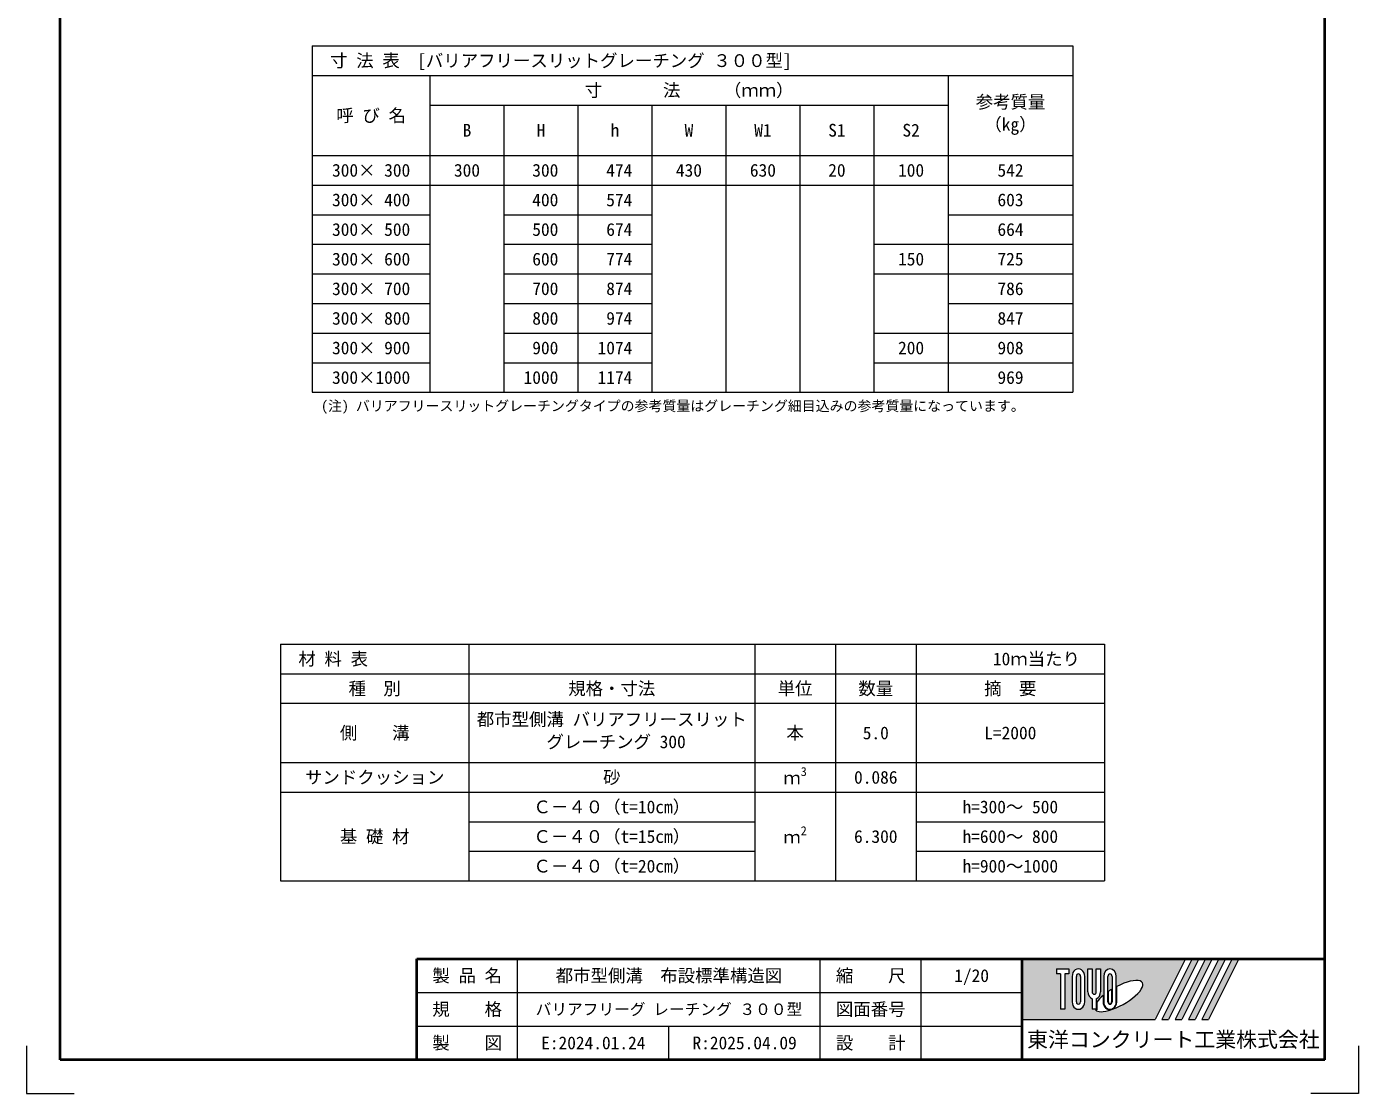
# Model space of a CAD drawing. Units: millimetres at full size, sheet at 1:20; details may follow other scales. Extents: x -285 to 21875, y 5903 to 11843.
# Drawn here: x 9015 to 12975, y 6023 to 9194 of the extents above; entities that cross this region are included whole.
import ezdxf
from ezdxf.enums import TextEntityAlignment as Align

# ---------------------------------------------------------------- set-up
doc = ezdxf.new("R2010")
doc.units = ezdxf.units.MM
doc.header["$LTSCALE"] = 20
for name, color, linetype, lineweight in [('Defpoints_2', 8, 'Continuous', 0), ('図枠', 7, 'Continuous', 5), ('寸法・材料表', 7, 'Continuous', 13)]:
    doc.layers.add(name, color=color, linetype=linetype, lineweight=lineweight)
doc.styles.add('ＭＳ ゴシック', font='')
doc.styles.get('ＭＳ ゴシック').set_extended_font_data('MS Gothic')

msp = doc.modelspace()

# ---------------------------------------------------------------- hatches: boundary and pattern name
at = {"layer": '図枠'}
h = msp.add_hatch(color=256, dxfattribs=at)
h.paths.add_polyline_path([(11974.97, 6423.12), (11974.97, 6243.12), (12370.97, 6243.12), (12460.97, 6423.12)])
edge = h.paths.add_edge_path(flags=16)
edge.add_ellipse((12262.49, 6312.32), major_axis=(70.52378, 39.47493), ratio=0.3471473354720696, start_angle=-144.31121600980987, end_angle=72.18990336618651, ccw=False)
edge.add_ellipse((12236.38, 6295.28), major_axis=(-0, 24), ratio=0.8463541666666666, start_angle=-160.70345628560196, end_angle=-90.00000000005197)
edge.add_line((12256.69, 6295.28), (12256.69, 6341.03))
edge = h.paths.add_edge_path(flags=16)
edge.add_ellipse((12236.38, 6370.97), major_axis=(-0, 22.15385), ratio=0.8463541725441261, start_angle=-90.00000000000358, end_angle=89.99999999999596, ccw=False)
edge.add_line((12255.13, 6370.97), (12255.13, 6295.28))
edge.add_ellipse((12236.38, 6295.28), major_axis=(0, 22.15385), ratio=0.8463541725441261, start_angle=90.00000000002336, end_angle=-89.99999999997635, ccw=False)
edge.add_line((12217.63, 6295.28), (12217.63, 6370.97))
edge = h.paths.add_edge_path(flags=16)
edge.add_line((12242.63, 6370.97), (12242.63, 6295.28))
edge.add_ellipse((12236.38, 6295.28), major_axis=(-0, 7.38462), ratio=0.8463542107476151, start_angle=89.9999999999659, end_angle=-90.00000000003433, ccw=False)
edge.add_line((12230.13, 6295.28), (12230.13, 6370.97))
edge.add_ellipse((12236.38, 6370.97), major_axis=(-0, 7.38462), ratio=0.8463542107476151, start_angle=-90.00000000005912, end_angle=89.99999999994031, ccw=False)
edge = h.paths.add_edge_path(flags=16)
edge.add_line((12241.06, 6332.28), (12241.06, 6295.28))
edge.add_ellipse((12236.38, 6295.28), major_axis=(0, 5.53846), ratio=0.8463540961371586, start_angle=90.00000000016166, end_angle=-89.99999999983817, ccw=False)
edge.add_line((12231.69, 6295.28), (12231.69, 6326.22))
edge.add_ellipse((12262.49, 6312.32), major_axis=(70.52378, 39.47493), ratio=0.34714733547206955, start_angle=107.79174171422744, end_angle=126.4713187137146, ccw=False)
edge = h.paths.add_edge_path(flags=16)
edge.add_line((12208.25, 6393.12), (12208.25, 6325.28))
edge.add_ellipse((12189.5, 6325.28), major_axis=(0, 22.15385), ratio=0.8463541725441261, start_angle=-163.34116638239982, end_angle=-89.99999999998698, ccw=False)
edge.add_line((12195.75, 6304.39), (12195.75, 6273.12))
edge.add_line((12195.75, 6273.12), (12183.25, 6273.12))
edge.add_line((12183.25, 6273.12), (12183.25, 6304.39))
edge.add_ellipse((12189.5, 6325.28), major_axis=(-0, 22.15385), ratio=0.8463541725441261, start_angle=89.99999999998664, end_angle=163.34116638239985, ccw=False)
edge.add_line((12170.75, 6325.28), (12170.75, 6393.12))
edge.add_line((12170.75, 6393.12), (12183.25, 6393.12))
edge.add_line((12183.25, 6393.12), (12183.25, 6325.28))
edge.add_ellipse((12189.5, 6325.28), major_axis=(0, 7.38462), ratio=0.8463542107476151, start_angle=90.00000000005326, end_angle=-89.99999999994681)
edge.add_line((12195.75, 6325.28), (12195.75, 6393.12))
edge.add_line((12195.75, 6393.12), (12208.25, 6393.12))
edge = h.paths.add_edge_path(flags=16)
edge.add_line((12216.06, 6314.38), (12216.06, 6295.28))
edge.add_ellipse((12236.38, 6295.28), major_axis=(0, 24), ratio=0.8463541666666666, start_angle=90.00000000002146, end_angle=-171.5442700514677)
edge.add_ellipse((12262.49, 6312.32), major_axis=(70.52378, 39.47493), ratio=0.3471473354720695, start_angle=-178.6495357247103, end_angle=-148.29244213022173, ccw=False)
edge.add_line((12193.06, 6271.28), (12197.31, 6271.28))
edge.add_line((12197.31, 6271.28), (12197.31, 6294.68))
edge.add_ellipse((12262.49, 6312.32), major_axis=(70.52378, 39.47493), ratio=0.34714733547206955, start_angle=148.21912047118397, end_angle=165.90812170313077, ccw=False)
edge = h.paths.add_edge_path(flags=16)
edge.add_ellipse((12142.63, 6370.97), major_axis=(0, 22.15385), ratio=0.8463541725441261, start_angle=-89.99999999996692, end_angle=90.00000000003354, ccw=False)
edge.add_line((12161.38, 6370.97), (12161.38, 6295.28))
edge.add_ellipse((12142.63, 6295.28), major_axis=(-0, 22.15385), ratio=0.8463541725441261, start_angle=89.99999999998568, end_angle=-90.00000000001421, ccw=False)
edge.add_line((12123.88, 6295.28), (12123.88, 6370.97))
edge = h.paths.add_edge_path(flags=16)
edge.add_line((12148.88, 6370.97), (12148.88, 6295.28))
edge.add_ellipse((12142.63, 6295.28), major_axis=(0, 7.38462), ratio=0.8463542107476151, start_angle=90.0000000000507, end_angle=-89.99999999994918, ccw=False)
edge.add_line((12136.38, 6295.28), (12136.38, 6370.97))
edge.add_ellipse((12142.63, 6370.97), major_axis=(-0, 7.38462), ratio=0.8463542107476151, start_angle=-90.00000000005912, end_angle=89.99999999994031, ccw=False)
h.paths.add_polyline_path([(12114.5, 6393.12), (12114.5, 6378.36), (12102, 6378.36), (12102, 6273.12), (12089.5, 6273.12), (12089.5, 6378.36), (12077, 6378.36), (12077, 6393.12)], flags=16)
for points in [[(12390.77, 6243.12), (12410.57, 6243.12), (12500.57, 6423.12), (12480.77, 6423.12)], [(12540.17, 6423.12), (12520.37, 6423.12), (12430.37, 6243.12), (12450.17, 6243.12)], [(12579.77, 6423.12), (12559.97, 6423.12), (12469.97, 6243.12), (12489.77, 6243.12)], [(12619.37, 6423.12), (12599.57, 6423.12), (12509.57, 6243.12), (12529.37, 6243.12)]]:
    msp.add_hatch(color=256, dxfattribs=at).paths.add_polyline_path(points)

# ---------------------------------------------------------------- linework, layer by layer
at = {"layer": 'Defpoints_2'}
for p, q in [((9864.37, 9137.12), (12125.57, 9137.12)), ((9864.37, 9137.12), (9864.37, 9049.12)), ((12125.57, 9137.12), (12125.57, 9049.12)), ((10214.37, 8723.12), (10434.37, 8723.12)), ((10874.37, 8723.12), (11755.57, 8723.12)), ((11534.37, 8459.12), (11755.57, 8459.12)), ((11534.37, 8195.12), (11755.57, 8195.12)), ((9769.97, 7358.63), (12219.97, 7358.63)), ((9769.97, 7358.63), (9769.97, 7270.63)), ((10329.97, 7358.63), (10329.97, 7270.63)), ((11179.97, 7358.63), (11179.97, 7270.63)), ((11419.97, 7358.63), (11419.97, 7270.63)), ((11659.97, 7358.63), (11659.97, 7270.63)), ((12219.97, 7358.63), (12219.97, 7270.63))]:
    msp.add_line(p, q, dxfattribs=at)
at = {"layer": 'Defpoints_2', "color": 1, "lineweight": 13}
for p, q in [((9014.97, 6164.55), (9014.97, 6023.12)), ((12974.97, 6164.55), (12974.97, 6023.12)), ((9014.97, 6023.12), (9156.39, 6023.12)), ((12974.97, 6023.12), (12833.55, 6023.12))]:
    msp.add_line(p, q, dxfattribs=at)
at = {"layer": '図枠', "lineweight": 40}
for p, q in [((9114.97, 6123.12), (9114.97, 11623.12)), ((12874.97, 6123.12), (12874.97, 11623.12)), ((10174.97, 6423.12), (12874.97, 6423.12)), ((10174.97, 6123.12), (10174.97, 6423.12)), ((11974.97, 6123.12), (11974.97, 6423.12)), ((12874.97, 6123.12), (9114.97, 6123.12))]:
    msp.add_line(p, q, dxfattribs=at)
at = {"layer": '図枠', "lineweight": 13}
for p, q in [((10474.97, 6123.12), (10474.97, 6423.12)), ((11374.97, 6123.12), (11374.97, 6423.12)), ((11674.97, 6123.12), (11674.97, 6423.12)), ((10174.97, 6323.12), (11974.97, 6323.12)), ((10174.97, 6223.12), (11974.97, 6223.12)), ((10924.97, 6123.12), (10924.97, 6223.12))]:
    msp.add_line(p, q, dxfattribs=at)
at = {"layer": '図枠'}
for p, q in [((11974.97, 6423.12), (12460.97, 6423.12)), ((12460.97, 6423.12), (12370.97, 6243.12)), ((12480.77, 6423.12), (12390.77, 6243.12)), ((12500.57, 6423.12), (12410.57, 6243.12)), ((12520.37, 6423.12), (12430.37, 6243.12)), ((12540.17, 6423.12), (12450.17, 6243.12)), ((12559.97, 6423.12), (12469.97, 6243.12)), ((12480.77, 6423.12), (12500.57, 6423.12)), ((12579.77, 6423.12), (12489.77, 6243.12)), ((12599.57, 6423.12), (12509.57, 6243.12)), ((12520.37, 6423.12), (12540.17, 6423.12)), ((12619.37, 6423.12), (12529.37, 6243.12)), ((12559.97, 6423.12), (12579.77, 6423.12)), ((12599.57, 6423.12), (12619.37, 6423.12)), ((12077, 6393.12), (12077, 6378.36)), ((12077, 6393.12), (12114.5, 6393.12)), ((12089.5, 6378.36), (12077, 6378.36)), ((12089.5, 6378.36), (12089.5, 6273.12)), ((12102, 6378.36), (12102, 6273.12)), ((12114.5, 6378.36), (12102, 6378.36)), ((12114.5, 6393.12), (12114.5, 6378.36)), ((12170.75, 6393.12), (12183.25, 6393.12)), ((12170.75, 6325.28), (12170.75, 6393.12)), ((12183.25, 6393.12), (12183.25, 6325.28)), ((12195.75, 6393.12), (12208.25, 6393.12)), ((12195.75, 6325.28), (12195.75, 6393.12)), ((12208.25, 6393.12), (12208.25, 6325.28)), ((12123.88, 6370.97), (12123.88, 6295.28)), ((12136.38, 6295.28), (12136.38, 6370.97)), ((12148.88, 6370.97), (12148.88, 6295.28)), ((12161.38, 6295.28), (12161.38, 6370.97)), ((12217.63, 6370.97), (12217.63, 6295.28)), ((12230.13, 6295.28), (12230.13, 6370.97)), ((12242.63, 6370.97), (12242.63, 6295.28)), ((12255.13, 6295.28), (12255.13, 6370.97)), ((12256.69, 6295.28), (12256.69, 6341.03)), ((12183.25, 6304.39), (12183.25, 6273.12)), ((12195.75, 6304.39), (12195.75, 6273.12)), ((12216.06, 6314.38), (12216.06, 6295.28)), ((12231.69, 6295.28), (12231.69, 6326.22)), ((12241.06, 6332.28), (12241.06, 6295.28)), ((12102, 6273.12), (12089.5, 6273.12)), ((12195.75, 6273.12), (12183.25, 6273.12)), ((12193.06, 6271.28), (12197.31, 6271.28)), ((12197.31, 6294.68), (12197.31, 6271.28)), ((11974.97, 6243.12), (12370.97, 6243.12)), ((12390.77, 6243.12), (12410.57, 6243.12)), ((12430.37, 6243.12), (12450.17, 6243.12)), ((12469.97, 6243.12), (12489.77, 6243.12)), ((12509.57, 6243.12), (12529.37, 6243.12))]:
    msp.add_line(p, q, dxfattribs=at)
for centre, major_axis, ratio, start_param, end_param in [((12142.63, 6370.97), (0, 22.15385), 0.846354, 4.712388980385179, 7.853981633974979), ((12142.63, 6370.97), (-0, 7.38462), 0.846354, 4.712388980383817, 7.853981633973602), ((12236.38, 6370.97), (-0, 22.15385), 0.846354, 4.712388980384637, 7.853981633974423), ((12236.38, 6370.97), (-0, 7.38462), 0.846354, 4.712388980383817, 7.853981633973602), ((12262.49, 6312.32), (70.52378, 39.47493), 0.347147, 4.262185332381589, 7.742916281338573), ((12189.5, 6325.28), (-0, 22.15385), 0.846354, 1.570796326794699, 2.801755744135091), ((12189.5, 6325.28), (0, 7.38462), 0.846354, 1.5707963267956835, 4.712388980385476), ((12189.5, 6325.28), (0, 22.15385), 0.846354, 3.4814295630444967, 4.712388980384882), ((12262.49, 6312.32), (70.52378, 39.47493), 0.347147, 2.0815196641224314, 2.5155126073167264), ((12262.49, 6312.32), (70.52378, 39.47493), 0.347147, 1.6817405097969935, 1.821983319661551), ((12142.63, 6295.28), (-0, 22.15385), 0.846354, 1.5707963267946852, 4.71238898038448), ((12142.63, 6295.28), (0, 7.38462), 0.846354, 1.570796326795646, 4.71238898038544), ((12262.49, 6312.32), (70.52378, 39.47493), 0.347147, 3.209397509057183, 4.200445063285428), ((12236.38, 6295.28), (0, 24), 0.846354, 1.5707963267952136, 3.3154678663293335), ((12236.38, 6295.28), (0, 22.15385), 0.846354, 1.5707963267952416, 4.71238898038504), ((12236.38, 6295.28), (-0, 7.38462), 0.846354, 1.5707963267943932, 4.712388980384183), ((12236.38, 6295.28), (0, 5.53846), 0.846354, 1.5707963267972846, 4.712388980387081), ((12236.38, 6295.28), (-0, 24), 0.846354, 3.5338438000142425, 4.712388980383922)]:
    msp.add_ellipse(centre, major_axis=major_axis, ratio=ratio, start_param=start_param, end_param=end_param, dxfattribs=at)
at = {"layer": '寸法・材料表'}
for p, q in [((9864.37, 9049.12), (12125.57, 9049.12)), ((9864.37, 9049.12), (9864.37, 8107.12)), ((10214.37, 9049.12), (10214.37, 8107.12)), ((11755.57, 9049.12), (11755.57, 8107.12)), ((12125.57, 9049.12), (12125.57, 8107.12)), ((10214.37, 8961.12), (11755.57, 8961.12)), ((10434.37, 8961.12), (10434.37, 8107.12)), ((10654.37, 8961.12), (10654.37, 8107.12)), ((10874.37, 8961.12), (10874.37, 8107.12)), ((11094.37, 8961.12), (11094.37, 8107.12)), ((11314.37, 8961.12), (11314.37, 8107.12)), ((11534.37, 8961.12), (11534.37, 8107.12)), ((9864.37, 8811.12), (12125.57, 8811.12)), ((9864.37, 8723.12), (10214.37, 8723.12)), ((10434.37, 8723.12), (10874.37, 8723.12)), ((11755.57, 8723.12), (12125.57, 8723.12)), ((9864.37, 8635.12), (10214.37, 8635.12)), ((10434.37, 8635.12), (10874.37, 8635.12)), ((11755.57, 8635.12), (12125.57, 8635.12)), ((9864.37, 8547.12), (10214.37, 8547.12)), ((10434.37, 8547.12), (10874.37, 8547.12)), ((11534.37, 8547.12), (12125.57, 8547.12)), ((9864.37, 8459.12), (10214.37, 8459.12)), ((10434.37, 8459.12), (10874.37, 8459.12)), ((11755.57, 8459.12), (12125.57, 8459.12)), ((9864.37, 8371.12), (10214.37, 8371.12)), ((10434.37, 8371.12), (10874.37, 8371.12)), ((11755.57, 8371.12), (12125.57, 8371.12)), ((9864.37, 8283.12), (10214.37, 8283.12)), ((10434.37, 8283.12), (10874.37, 8283.12)), ((11534.37, 8283.12), (12125.57, 8283.12)), ((9864.37, 8195.12), (10214.37, 8195.12)), ((10434.37, 8195.12), (10874.37, 8195.12)), ((11755.57, 8195.12), (12125.57, 8195.12)), ((9864.37, 8107.12), (12125.57, 8107.12)), ((9769.97, 7270.63), (12219.97, 7270.63)), ((9769.97, 7270.63), (9769.97, 6654.63)), ((10329.97, 7270.63), (10329.97, 6654.63)), ((11179.97, 7270.63), (11179.97, 6654.63)), ((11419.97, 7270.63), (11419.97, 6654.63)), ((11659.97, 7270.63), (11659.97, 6654.63)), ((12219.97, 7270.63), (12219.97, 6654.63)), ((9769.97, 7182.63), (12219.97, 7182.63)), ((9769.97, 7006.63), (12219.97, 7006.63)), ((9769.97, 6918.63), (12219.97, 6918.63)), ((10329.97, 6830.63), (11179.97, 6830.63)), ((11659.97, 6830.63), (12219.97, 6830.63)), ((10329.97, 6742.63), (11179.97, 6742.63)), ((11659.97, 6742.63), (12219.97, 6742.63)), ((9769.97, 6654.63), (12219.97, 6654.63))]:
    msp.add_line(p, q, dxfattribs=at)

# ---------------------------------------------------------------- texts
at = {"layer": '図枠', "style": 'ＭＳ ゴシック'}
for s, height, p in [('製 品 名', 37.98, (10324.97, 6373.12)), ('都市型側溝\u3000布設標準構造図', 37.98, (10924.97, 6373.12)), ('縮\u3000\u3000尺', 37.98, (11524.97, 6373.12)), ('1/20', 37.98, (11824.97, 6373.12)), ('規\u3000\u3000格', 37.98, (10324.97, 6273.12)), ('図面番号', 37.98, (11524.97, 6273.12)), ('バリアフリーグ レーチング ３００型', 34.18, (10924.97, 6273.12)), ('製\u3000\u3000図', 37.98, (10324.97, 6173.12)), ('E:2024.01.24', 37.98, (10699.97, 6173.12)), ('R:2025.04.09', 37.98, (11149.97, 6173.12)), ('設\u3000\u3000計', 37.98, (11524.97, 6173.12)), ('東洋コンクリート工業株式会社', 45.57, (12424.97, 6183.12))]:
    msp.add_text(s, height=height, dxfattribs=at).set_placement(p, align=Align.MIDDLE_CENTER)
at = {"layer": '寸法・材料表', "style": 'ＭＳ ゴシック'}
for s, p in [('\u3000寸 法 表\u3000[バリアフリースリットグレーチング ３００型]', (9865.57, 9093.12)), ('\u3000材 料 表', (9771.17, 7314.63))]:
    msp.add_text(s, height=37.98, dxfattribs=at).set_placement(p, align=Align.MIDDLE_LEFT)
for s, p in [('寸\u3000     法\u3000   （ｍｍ）', (10984.97, 9005.12)), ('呼 び 名', (10039.37, 8930.12)), ('B', (10324.37, 8886.12)), ('H', (10544.37, 8886.12)), ('h', (10764.37, 8886.12)), ('W', (10984.37, 8886.12)), ('W1', (11204.37, 8886.12)), ('S1', (11424.37, 8886.12)), ('S2', (11644.97, 8886.12)), ('300× 300', (10039.37, 8767.12)), ('300', (10324.37, 8767.12)), (' 300', (10544.37, 8767.12)), (' 474', (10764.37, 8767.12)), ('430', (10984.37, 8767.12)), ('630', (11204.37, 8767.12)), ('20', (11424.37, 8767.12)), ('100', (11644.97, 8767.12)), ('542', (11940.57, 8767.12)), ('300× 400', (10039.37, 8679.12)), (' 400', (10544.37, 8679.12)), (' 574', (10764.37, 8679.12)), ('603', (11940.57, 8679.12)), ('300× 500', (10039.37, 8591.12)), (' 500', (10544.37, 8591.12)), (' 674', (10764.37, 8591.12)), ('664', (11940.57, 8591.12)), ('300× 600', (10039.37, 8503.12)), (' 600', (10544.37, 8503.12)), (' 774', (10764.37, 8503.12)), ('150', (11644.97, 8503.12)), ('725', (11940.57, 8503.12)), ('300× 700', (10039.37, 8415.12)), (' 700', (10544.37, 8415.12)), (' 874', (10764.37, 8415.12)), ('786', (11940.57, 8415.12)), ('300× 800', (10039.37, 8327.12)), (' 800', (10544.37, 8327.12)), (' 974', (10764.37, 8327.12)), ('847', (11940.57, 8327.12)), ('300× 900', (10039.37, 8239.12)), (' 900', (10544.37, 8239.12)), ('1074', (10764.37, 8239.12)), ('200', (11644.97, 8239.12)), ('908', (11940.57, 8239.12)), ('300×1000', (10039.37, 8151.12)), ('1000', (10544.37, 8151.12)), ('1174', (10764.37, 8151.12)), ('969', (11940.57, 8151.12)), ('\u3000\u3000\u300010ｍ当たり', (11939.97, 7314.63)), ('種\u3000別', (10049.97, 7226.63)), ('規格・寸法', (10754.97, 7226.63)), ('単位', (11299.97, 7226.63)), ('数量', (11539.97, 7226.63)), ('摘\u3000要', (11939.97, 7226.63)), ('側\u3000\u3000溝', (10049.97, 7094.63)), ('本', (11299.97, 7094.63)), ('5.0', (11539.97, 7094.63)), ('L=2000', (11939.97, 7094.63)), ('サンドクッション', (10049.97, 6962.63)), ('砂', (10754.97, 6962.63)), ('0.086', (11539.97, 6962.63)), ('Ｃ－４０（t=10cm）', (10754.97, 6874.63)), ('h=300～ 500', (11939.97, 6874.63)), ('Ｃ－４０（t=15cm）', (10754.97, 6786.63)), ('基 礎 材', (10049.97, 6786.63)), ('6.300', (11539.97, 6786.63)), ('h=600～ 800', (11939.97, 6786.63)), ('Ｃ－４０（t=20cm）', (10754.97, 6698.63)), ('h=900～1000', (11939.97, 6698.63))]:
    msp.add_text(s, height=37.98, dxfattribs=at).set_placement(p, align=Align.MIDDLE_CENTER)
for s, p in [('参考質量', (11836.97, 8989.36)), ('（kg）', (11862.87, 8922.69)), ('都市型側溝 バリアフリースリット', (10353.52, 7153.86)), (' グレーチング 300', (10534.82, 7087.2))]:
    msp.add_text(s, height=37.98, dxfattribs=at).set_placement(p, align=Align.TOP_LEFT)
for s, height, p in [('(注) バリアフリースリットグレーチングタイプの参考質量はグレーチング細目込みの参考質量になっています。', 30.38, (9890.47, 8042.25)), ('ｍ', 37.98, (11265.01, 6930.5)), ('3', 26.58, (11316.81, 6958.5)), ('2', 26.58, (11316.81, 6782.5)), ('ｍ', 37.98, (11265.01, 6754.5))]:
    msp.add_text(s, height=height, dxfattribs=at).set_placement(p, align=Align.BOTTOM_LEFT)

doc.saveas('drawing.dxf')
